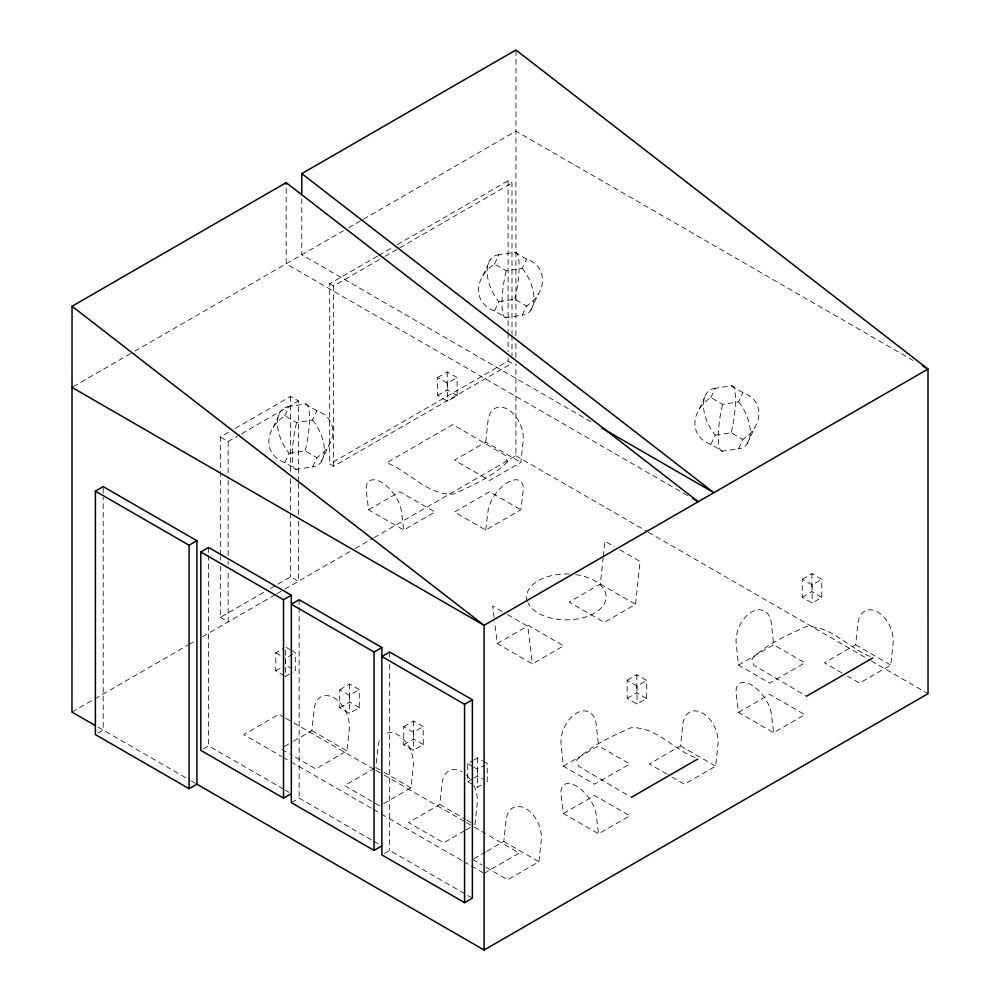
<?xml version="1.0" encoding="UTF-8"?>
<svg xmlns="http://www.w3.org/2000/svg" width="1000" height="1000" viewBox="0 0 1000 1000"><rect width="100%" height="100%" fill="white"/><g stroke="black" fill="none" stroke-linecap="round" stroke-linejoin="round"><path stroke-width="0.75" stroke-dasharray="5 3.75" d="M377.488 256.15L329.7 283.738L329.675 464.075L333.575 466.325L512 363.312L508.1 361.062L329.675 464.075M374.075 537.638L515.9 455.75L515.913 363.675M515.913 357.438L515.913 341.825M515.913 335.588L515.938 50M293.612 741.137L311.837 730.612L314.137 709.175A24.85 16.1 67 0 1 334 697.875A24.85 16.1 67 0 1 349.275 729.463L346.987 750.9L315.75 768.938L291.413 754.887M376.312 762.962L378.125 746.112A24.85 16.1 67 0 1 380.337 738.688M383.638 803.625L410.962 787.85L413.263 766.413A24.85 16.1 67 0 0 404.538 740.337A24.85 16.1 67 0 0 384.888 733.925M464.538 830.8L443.713 842.825L408.575 822.537L439.812 804.5L442.1 783.062A24.85 16.1 67 0 1 461.975 771.762M485.725 442.137L488.013 420.7A24.85 16.1 67 0 1 507.875 409.4A24.85 16.1 67 0 1 523.15 440.988L520.862 462.425L489.625 480.462L454.487 460.175L485.725 442.137L520.862 462.425M474.95 824.788L477.25 803.35A24.85 16.1 67 0 0 473.725 785.212L477.375 787.25L484.775 782.975M486.875 851.213L503.8 841.438L506.087 820A24.85 16.1 67 0 1 525.962 808.7A24.85 16.1 67 0 1 541.237 840.288L538.938 861.725L507.7 879.762L483.375 865.725M619.812 549.775L640.088 561.475L635.5 604.362L604.263 622.388L569.113 602.1L600.35 584.062L603.138 558.038M603.3 556.5L604.938 541.188L614.4 546.65M666.862 774.062L649.287 763.925L680.537 745.888L682.825 724.45A24.85 16.1 67 0 1 702.688 713.15A24.85 16.1 67 0 1 717.962 744.737L715.675 766.175L684.438 784.212L668.213 774.85M841.975 672.962L824.412 662.825L855.65 644.788L857.938 623.35A24.85 16.1 67 0 1 877.8 612.05A24.85 16.1 67 0 1 893.088 643.637L890.788 665.075L859.55 683.112L847.387 676.087M485.725 530.062L488.013 511.262A24.85 12.35 -53.9 0 1 507.875 482.325A24.85 12.35 -53.9 0 1 523.15 490.975L520.862 509.775L485.725 530.062L454.487 512.025L489.625 491.737L520.862 509.775M273.163 427.438L280.587 411.438M284.875 415.725L289.163 406.488L305.175 404.012L316.887 410.775A33.138 26.125 -24.9 0 1 316.887 457.625L312.6 466.875L296.6 469.35L284.875 462.587A33.138 26.125 -24.9 0 1 284.875 415.725L296.6 422.488L312.6 420.012L316.887 410.775M284.875 462.587L289.163 453.338A33.138 19.125 60 0 1 289.163 406.488M321.175 461.912L328.6 445.913M482.825 275.75L490.25 259.75M494.538 264.037L498.825 254.8L514.825 252.325L526.538 259.088A33.138 26.125 -24.9 0 1 526.538 305.938L522.25 315.175L506.25 317.65L494.538 310.887A33.138 26.125 -24.9 0 1 494.538 264.037L506.25 270.8L522.25 268.325L526.538 259.088M494.538 310.887L498.825 301.65A33.138 19.125 60 0 1 498.825 254.8M530.825 310.225L538.25 294.225M699.188 409.275L706.612 393.275M710.9 397.562L715.188 388.325L731.188 385.85L742.9 392.612A33.138 26.125 -24.9 0 1 742.9 439.462L738.612 448.7L722.613 451.175L710.9 444.412A33.138 26.125 -24.9 0 1 710.9 397.562L722.613 404.325L738.612 401.85L742.9 392.612M710.9 444.412L715.188 435.175A33.138 19.125 60 0 1 715.188 388.325M747.188 443.75L754.613 427.75M73.325 386.637L133.5 351.9M134.838 351.138L343.325 230.8M348.675 227.712L362.075 219.975M363.425 219.2L515.925 131.15L913.138 360.475M378.812 255.387L392.113 247.7M397.425 244.638L508.1 180.712L512 182.963L512 333.775M329.7 283.738L333.575 285.975L383.587 257.1M384.938 256.325L398.462 248.512M399.812 247.738L512 182.963M220.338 555.188L220.338 437.025L229.8 431.562M235.212 428.438L290.625 396.438L298.438 400.95L298.438 481.8M220.338 437.025L228.15 441.525L240.312 434.5M241.663 433.725L298.438 400.95M437.575 377.463L447.225 371.887L457.1 377.587L457.1 395.625L447.45 401.2L437.575 395.5L437.575 377.463L447.45 383.162L457.1 377.587M437.575 395.5L447.225 389.925L457.1 395.625M368.575 509.775L399.812 491.737L434.963 512.025L403.725 530.062L368.575 509.775L366.287 490.975A24.85 12.35 53.9 0 1 381.562 482.325A24.85 12.35 53.9 0 1 401.425 511.262L403.725 530.062M220.338 566.062L220.338 617.375L264.95 591.625M270.35 588.5L290.625 576.788L298.438 581.3L298.438 520.662M71.963 712.062L93.5 699.613M94.85 698.838L187.763 645.2M189.1 644.425L194.488 641.312M202.562 636.65L275.462 594.562M276.812 593.787L283.562 589.888M284.925 589.1L353.812 549.325M355.163 548.55L372.725 538.413M97.987 733.1L103.2 730.088L103.2 497.537M284.212 675.725L275.763 670.85L275.763 652.812L283.163 648.538M292.825 654.112L285.413 658.388L285.413 676.425L292.825 672.15M275.763 670.85L283.163 666.575M203.425 748.875L208.625 745.875L283.337 789M339.75 689.75L349.625 684.05L359.275 689.625L359.275 707.663L349.4 713.363L339.75 707.788L339.75 689.75L349.4 695.325L359.275 689.625M339.75 707.788L349.625 702.087L359.275 707.663M284.513 746.4L292.312 741.888M497.262 643.587L528.5 625.55L563.65 645.837L532.413 663.875L497.262 643.587L494.625 621.9M403.738 726.7L413.612 721L423.263 726.575L423.263 744.6L413.387 750.3L403.738 744.737L403.738 726.7L413.387 732.275L423.263 726.575M291.337 802.638L299.15 798.138L372.525 840.5M403.738 744.737L413.612 739.038L423.263 744.6M374.525 768.312L344.588 785.588L379.725 805.888M472.55 784.463L467.725 781.675L467.725 763.637L472.663 760.788M473.888 760.075L477.6 757.938L482.425 760.725M627.15 680.325L636.812 674.75L646.675 680.45L646.675 698.487L637.025 704.062L627.15 698.363L627.15 680.325L637.025 686.025L646.675 680.45M802.262 579.225L811.925 573.65L821.8 579.35L821.8 597.388L812.138 602.962L802.262 597.263L802.262 579.225L812.138 584.925L821.8 579.35M473.75 767.125L477.375 769.212L484.775 764.938M467.725 781.675L472.663 778.825M473.888 778.112L477.6 775.975L482.425 778.763M627.15 698.363L636.812 692.788L646.675 698.487M802.262 597.263L811.925 591.688L821.8 597.388M384.462 853.4L389.675 850.4L472.388 898.15M563.387 766.175L598.538 745.888L629.775 763.925L594.625 784.212L563.387 766.175L561.1 744.737A24.85 16.1 -67 0 1 576.375 713.15A24.85 16.1 -67 0 1 596.237 724.45L598.538 745.888M738.5 665.075L773.65 644.788L804.887 662.825L769.737 683.112L738.5 665.075L736.213 643.637A24.85 16.1 -67 0 1 751.488 612.05A24.85 16.1 -67 0 1 771.35 623.35L773.65 644.788M465.838 830.05L472.35 826.287M473.862 858.725L485.575 851.963M563.387 813.525L594.625 795.487L629.775 815.775L598.538 833.812L563.387 813.525L561.1 794.725A24.85 12.35 53.9 0 1 576.375 786.075A24.85 12.35 53.9 0 1 596.237 815.013L598.538 833.812M738.5 712.412L769.737 694.388L804.887 714.675L773.65 732.712L738.5 712.412L736.213 693.625A24.85 12.35 53.9 0 1 751.488 684.975A24.85 12.35 53.9 0 1 771.35 713.913L773.65 732.712M484.1 873.35L519.237 853.062L486.838 834.35M498.825 301.65L514.825 299.175L526.538 305.938M289.163 453.338L305.175 450.863L316.887 457.625M715.188 435.175L731.188 432.7L742.9 439.462M591.038 421.775L301.775 254.775L301.8 196.825M687.513 495.513L286.163 263.8L286.175 184.075M855.65 644.788L890.788 665.075M870.088 656.413C848.388 648.088 830.575 625.013 805.812 626.7C787.062 635.225 766.363 644.137 751.862 658.888L753.775 665.163L806.513 696.213M515.9 455.75L646.975 531.425M648.325 532.2L869.938 660.15M871.287 660.925L928.037 693.688M600.35 584.062L635.5 604.362M502.137 611.462L492.675 606L494.45 620.45M507.55 614.587L527.825 626.287L532.413 663.875M680.537 745.888L715.675 766.175M694.975 757.513C673.275 749.188 655.462 726.112 630.7 727.8C611.95 736.325 591.25 745.238 576.75 759.987L578.663 766.263L630.062 796.55M290.462 649.9L285.637 647.113L285.637 665.15L290.462 667.938M291.663 650.6L295.287 652.688L295.287 670.725L291.663 668.625M483.625 761.425L487.25 763.512L487.25 781.55L483.625 779.463M220.338 617.375L228.15 621.875L228.15 570.575M275.763 652.812L284.212 657.688M467.725 763.637L472.55 766.425M311.837 730.612L346.987 750.9M375.825 767.562L382.587 771.462M383.938 772.237L410.962 787.85M439.812 804.5L465.487 819.325M466.85 820.113L472.25 823.225M503.8 841.438L538.938 861.725M284.312 717.425L278.913 714.312L243.775 734.6L281.575 756.425M285.663 718.213L292.413 722.1M293.762 722.887L374.775 769.65M376.125 770.438L382.875 774.338M384.225 775.113L465.238 821.875M466.587 822.663L485.487 833.575M281.95 749.425L290.062 754.112M472.562 859.475L482.025 864.938M282.925 757.2L289.675 761.1M291.025 761.888L372.038 808.65M373.387 809.425L380.138 813.325M381.488 814.112L462.5 860.875M463.85 861.663L482.75 872.575M284.675 789.775L291.337 793.625M373.862 841.263L380.525 845.113M97.987 727.087L190.225 780.337M191.562 781.1L195.575 783.425M812.138 584.925L812.138 602.962M811.925 573.65L811.925 591.688M637.025 686.025L637.025 704.062M636.812 674.75L636.812 692.788M512 335.337L512 355.55M508.1 180.712L508.1 331.525M508.1 333.075L508.1 351.737M508.1 357.95L508.1 361.062M477.6 757.938L477.6 775.975M477.375 769.212L477.375 787.25M447.45 383.162L447.45 401.2M447.225 371.887L447.225 389.925M413.612 721L413.612 739.038M413.387 732.275L413.387 750.3M389.675 652.013L389.675 658.25M389.675 664.5L389.675 850.4M349.625 684.05L349.625 702.087M349.4 695.325L349.4 713.363M333.575 285.975L333.575 466.325M299.15 599.75L299.15 605.988M299.15 607.55L299.15 798.138M298.438 483.35L298.438 514.45M290.625 396.438L290.625 472.625M290.625 478.837L290.625 511.488M290.625 513.05L290.625 576.788M228.15 441.525L228.15 478.837M228.15 480.4L228.15 559.688M228.15 561.25L228.15 564.35M220.338 556.737L220.338 559.85M208.625 547.487L208.625 553.737M208.625 555.288L208.625 745.875M103.2 488.175L103.2 495.975M466.45 775.125A24.85 16.1 67 0 1 470.175 779.325M514.825 252.325A33.138 7 -81.2 0 1 514.825 299.175M506.25 317.65A33.138 7 -81.2 0 1 506.25 270.8M522.25 268.325A33.138 19.125 60 0 1 522.25 315.175M731.188 385.85A33.138 7 -81.2 0 1 731.188 432.7M722.613 451.175A33.138 7 -81.2 0 1 722.613 404.325M738.612 401.85A33.138 19.125 60 0 1 738.612 448.7M305.175 404.012A33.138 7 -81.2 0 1 305.175 450.863M296.6 469.35A33.138 7 -81.2 0 1 296.6 422.488M312.6 420.012A33.138 19.125 60 0 1 312.6 466.875M575.675 574.6A39.762 22.95 0 0 1 606.038 598.525A39.762 22.95 0 0 1 570.2 619.763A39.762 22.95 0 0 1 527.987 602.875M527.388 601.4A39.762 22.95 0 0 1 569.462 574.038M507.5 461.863C493 476.6 472.3 485.513 453.562 494.05C427.762 495.625 409.275 471.312 386.587 462.775L452.85 424.525L505.588 455.575L507.5 461.863"/><path stroke-width="1.5" d="M692.862 498.6L698.213 501.688L286.175 182.65L72.038 306.275L71.963 712.062L95.388 725.588M301.8 193.925L301.8 173.625L515.938 50L928 369.05L928.037 693.688L484.1 950L196.912 784.2L189.1 788.7L95.388 734.6L95.388 491.125L103.2 486.613L196.912 540.725L196.912 784.2M95.388 491.125L189.1 545.225L196.912 540.725M291.337 793.625L283.525 798.138L200.812 750.375L200.812 551.987L208.625 547.487L291.337 595.237L291.337 802.638L374.05 850.4L381.863 845.888M200.812 551.987L283.525 599.75L291.337 595.237M381.863 647.5L299.15 599.75L291.337 604.25L374.05 652.013L381.863 647.5L381.863 854.9L464.575 902.663L472.388 898.15L472.388 699.762L389.675 652.013L381.863 656.513L464.575 704.275L472.388 699.762M631.4 797.312L697.663 759.062M806.513 696.213L872.775 657.962M922.6 365.925L928 369.05L484.087 625.337L484.1 950M601.85 428.025L713.825 492.663L301.8 173.625M71.988 387.4L484.087 625.337L72.038 306.275M464.575 704.275L464.575 902.663M374.05 652.013L374.05 850.4M286.175 182.65L286.175 184.075M283.525 599.75L283.525 798.138M189.1 545.225L189.1 788.7"/></g></svg>
